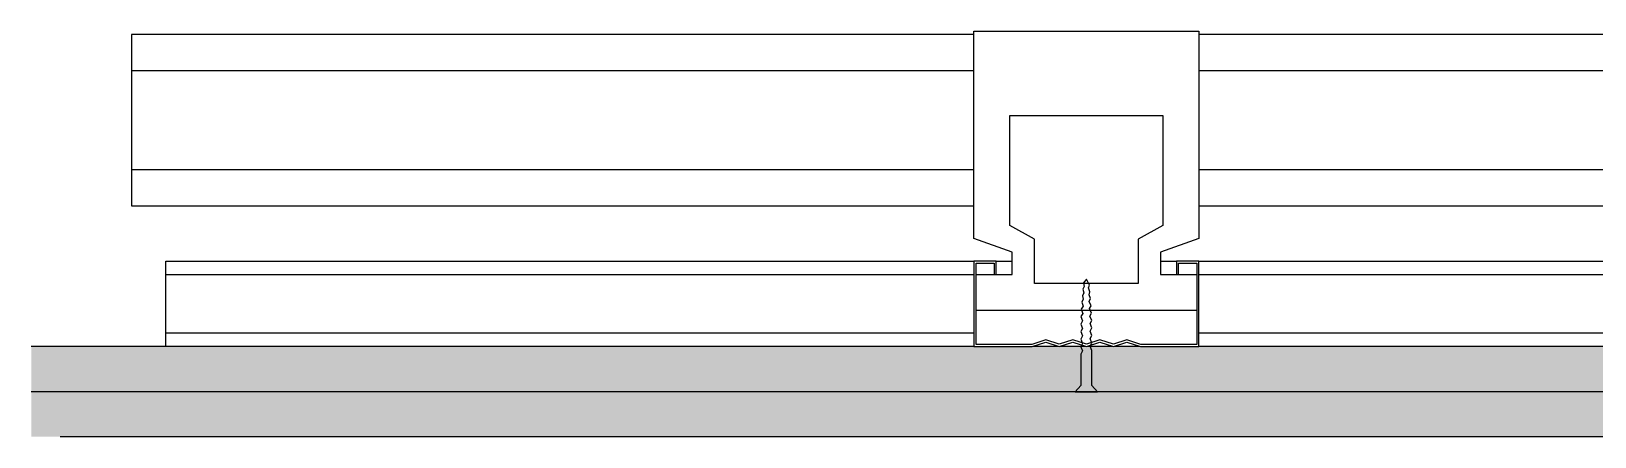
# Model space of a CAD drawing. Header units: millimetres. Extents: x 3104083 to 3173399, y -3165492 to -3044687.
# Drawn here: x 3125398.5 to 3125745.7, y -3063788.7 to -3063698.7 of the extents above; entities that cross this region are included whole.
import ezdxf

# ---------------------------------------------------------------- set-up
doc = ezdxf.new("R2010")
doc.units = ezdxf.units.MM
doc.header["$LTSCALE"] = 500
doc.header["$MEASUREMENT"] = 0
doc.linetypes.add('DASH', pattern=[0.35, 0.25, -0.1])
doc.layers.get('0').update_dxf_attribs({"linetype": 'CONTINUOUS'})
for name, color, linetype in [('0-bh(填充)', 251, 'CONTINUOUS'), ('D-造型粗线', 4, 'CONTINUOUS'), ('D-造型细线', 146, 'CONTINUOUS')]:
    doc.layers.add(name, color=color, linetype=linetype)

# ---------------------------------------------------------------- blocks, each defined once
blk = doc.blocks.new('*U1390')
blk.add_lwpolyline([(0, 0), (477.9, 0), (477.9, 19), (0, 19)], close=True)
at = {"color": 251, "linetype": 'DASH', "ltscale": 25}
for points in [[(477.9, 16), (0, 16)], [(0, 3), (477.9, 3)]]:
    blk.add_lwpolyline(points, dxfattribs=at)
blk = doc.blocks.new('*U1391')
at = {"color": 251, "linetype": 'DASH', "ltscale": 25}
for p, q in [((0, 30), (453.92, 30)), ((0, 8), (453.92, 8))]:
    blk.add_line(p, q, dxfattribs=at)
blk.add_lwpolyline([(0, 38), (453.92, 38), (453.92, 0), (0, 0)], close=True)
blk = doc.blocks.new('A$C2A732D7B')
blk.add_wipeout([(25, 10), (25, 29), (20, 29), (20, 26), (16.5, 25.99), (16.5, 31), (25, 34), (25, 80), (-25, 80), (-25, 34), (-16.5, 31), (-16.5, 26), (-20, 26), (-20, 29), (-25, 29), (-25, 10), (-12, 10), (-9, 11), (-6, 10), (-3, 11), (0, 10), (3, 11), (6, 10), (9, 11), (12, 10)])
for points in [[(-25, 80), (-25, 34), (-16.5, 31), (-16.5, 26), (-24.5, 26), (-24.5, 18), (24.5, 18), (24.5, 26), (16.5, 26), (16.5, 31), (25, 34), (25, 80)], [(20.5, 26), (20, 26), (20, 29), (25, 29), (25, 10), (12, 10), (9, 11), (6, 10), (3, 11), (0, 10), (-3, 11), (-6, 10), (-9, 11), (-12, 10), (-25, 10), (-25, 29), (-20, 29), (-20, 26), (-20.5, 26), (-20.5, 28.5), (-24.5, 28.5), (-24.5, 10.5), (-12.08, 10.5), (-9, 11.53), (-6, 10.53), (-3, 11.53), (0, 10.53), (3, 11.53), (6, 10.53), (9, 11.53), (12.08, 10.5), (24.5, 10.5), (24.5, 28.5), (20.5, 28.5)]]:
    blk.add_lwpolyline(points, close=True)
at = {"color": 251}
blk.add_lwpolyline([(-17, 61.32), (-17, 36.86), (-11.5, 33.86), (-11.5, 24), (11.5, 24), (11.5, 33.86), (17, 36.86), (17, 61.32)], close=True, dxfattribs=at)
at = {"color": 251, "ltscale": 0.1}
blk.add_lwpolyline([(-1.17, 17.46), (-0.71, 18.43), (-1.07, 19.07), (-0.65, 20.01), (-0.91, 20.65), (-0.6, 21.51), (-0.8, 22.17), (-0.48, 23.03), (-0.73, 23.67), (0, 25), (0.64, 24.18), (0.47, 23.38), (0.75, 22.74), (0.55, 21.93), (0.87, 21.31), (0.7, 20.51), (1.03, 19.85), (0.74, 18.96), (1.16, 18.31), (0.77, 17.35), (1.25, 16.67), (0.86, 15.7), (1.25, 15), (0.83, 14.04), (1.25, 13.33), (0.83, 12.37), (1.25, 11.67), (0.83, 10.7), (1.25, 9.99), (0.83, 9.06), (1.25, 8.33), (1.25, 1.38), (2.5, 0), (-2.5, 0), (-1.25, 1.38), (-1.25, 9.14), (-1.25, 9.14), (-0.83, 10.1), (-1.25, 10.8), (-0.83, 11.77), (-1.25, 12.47), (-0.83, 13.44), (-1.25, 14.14), (-0.83, 15.13), (-1.25, 15.82), (-0.74, 16.79)], close=True, dxfattribs=at)

msp = doc.modelspace()

# ---------------------------------------------------------------- linework, layer by layer
at = {"layer": 'D-造型粗线', "ltscale": 0.15}
msp.add_line((3125948.063, -3063788.715, 0), (3125630.821, -3063788.716, 0), dxfattribs=at)
at = {"layer": 'D-造型细线'}
for p, q in [((3125925.38, -3063768.716, 0.001), (3125398.46, -3063768.716, 0.001)), ((3125925.38, -3063778.716, 0.001), (3125398.46, -3063778.716, 0.001))]:
    msp.add_line(p, q, dxfattribs=at)
at = {"layer": 'D-造型细线', "color": 4}
msp.add_line((3125948.063, -3063788.715, 0), (3125404.888, -3063788.716, 0), dxfattribs=at)

# ---------------------------------------------------------------- block references
at = {"layer": 'D-造型细线', "xscale": -1}
for name, p in [('*U1391', (3125874.613, -3063737.465, 0.001)), ('*U1390', (3125906.249, -3063768.716, 0))]:
    msp.add_blockref(name, p, dxfattribs=at)

# ---------------------------------------------------------------- next in the draw order: block references
msp.add_blockref('A$C2A732D7B', (3125632.757, -3063778.716, 0), dxfattribs=at)

# ---------------------------------------------------------------- next in the draw order: hatches: boundary and pattern name
at = {"layer": '0-bh(填充)'}
h = msp.add_hatch(dxfattribs=at)
h.set_pattern_fill('CROSS', color=250, scale=2, style=0)
h.set_pattern_definition([(180, (3125811.9247, -3063788.7155), (-3.175, 3.175), [1.5875, -4.7625]), (90, (3125811.131, -3063789.5093), (3.175, 3.175), [1.5875, -4.7625])])
h.paths.add_polyline_path([(3125925.38, -3063768.716), (3125398.46, -3063768.716), (3125398.46, -3063788.716), (3125925.249, -3063788.716)])

doc.saveas('drawing.dxf')
